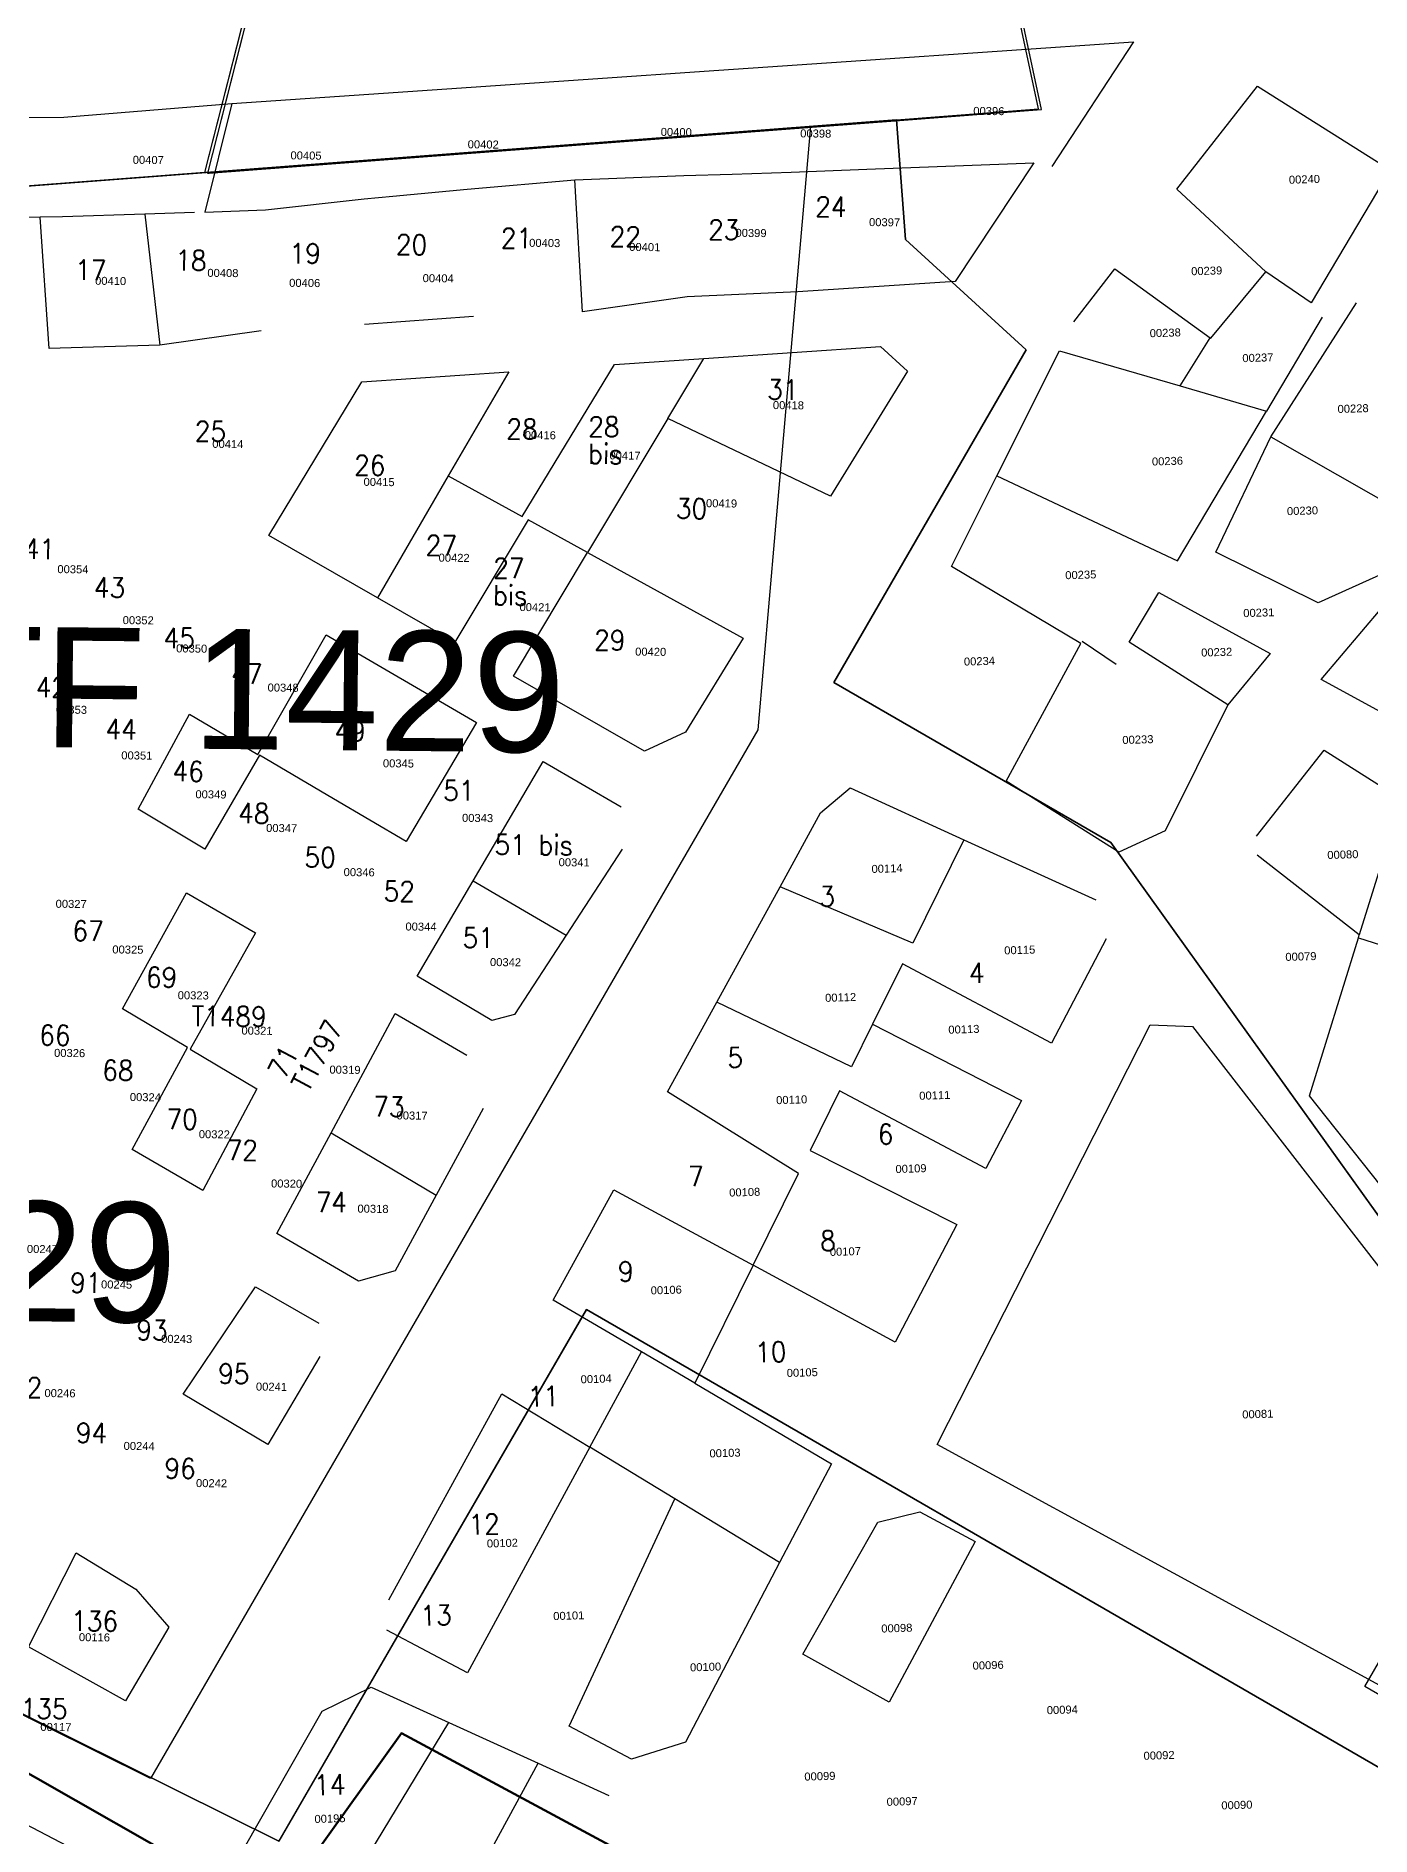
# Model space of a CAD drawing. Header units: metres. Extents: x 0 to 1324930, y 0 to 1631912.
# Drawn here: x 254081.8 to 254248.5, y 1628183.8 to 1628408.7 of the extents above; entities that cross this region are included whole.
import ezdxf
from ezdxf.enums import TextEntityAlignment as Align

# ---------------------------------------------------------------- set-up
doc = ezdxf.new("R2010")
doc.units = ezdxf.units.M
doc.header["$MEASUREMENT"] = 0
doc.layers.add('Limites des CA Rufisque', color=5, linetype='Continuous', lineweight=53)
doc.layers.add('Numero_TF', color=7, linetype='Continuous', lineweight=0)
for name, color, linetype in [('limites_parcelles', 7, 'Continuous'), ('limites_sections', 7, 'Continuous'), ('limites_tf', 7, 'Continuous'), ('numero_lot', 7, 'Continuous'), ('numero_parcelle', 7, 'Continuous')]:
    doc.layers.add(name, color=color, linetype=linetype)
doc.styles.add('Style-Arial', font='arial.ttf')
doc.styles.add('Style-STANDARD', font='STANDARD.shx')

# ---------------------------------------------------------------- blocks, each defined once
blk = doc.blocks.new('*U104')
at = {"layer": 'Numero_TF', "color": 4, "linetype": 'Continuous', "lineweight": 30}
for p, q in [((189.276722, 298.045863), (162.332943, 192.163063)), ((240.938123, 128.463806), (275.53978, 108.449213))]:
    blk.add_line(p, q, dxfattribs=at)
at = {"layer": 'Numero_TF', "color": 4, "linetype": 'Continuous', "lineweight": 30, "flags": 128}
for points in [[(189.276689, 298.053062), (189.276722, 298.045863), (162.335988, 192.17503), (162.543246, 192.190856), (248.75707, 198.765547), (248.75712, 198.764894), (266.49227, 200.119315), (263.376348, 214.802857), (263.497408, 214.814966), (255.365644, 254.717159), (255.365225, 254.719216), (255.367397, 254.723287), (266.977526, 276.483942), (278.703804, 298.462291), (278.703918, 298.462504), (189.276689, 298.053062)], [(48.685524, 183.486444), (238.027787, 197.938212), (233.582566, 147.012099), (231.435194, 122.523305), (155.604751, -8.487329), (-3.901429, 70.772648), (28.151788, 139.44972), (48.685524, 183.486444)], [(248.75707, 198.765547), (249.900054, 183.812715), (264.955928, 170.013793), (240.938123, 128.463806), (275.53978, 108.449213), (353.472144, -0.25546), (344.639047, -10.023208), (326.45294, -17.172559), (210.033464, 50.124135), (171.633394, -16.316141), (74.634397, 31.885487), (17.499603, 60.287252), (-3.681126, 70.800335), (28.362092, 139.477512), (48.905827, 183.514131), (162.543246, 192.190856), (248.75707, 198.765547)]]:
    blk.add_lwpolyline(points, close=True, dxfattribs=at)
for points in [[(320.431486, -4.586847), (307.25411, 3.030239), (322.349152, 29.133106)], [(353.391628, -0.143152), (275.53978, 108.449213), (240.938123, 128.463806), (264.955928, 170.013793), (249.900054, 183.812715), (248.757115, 198.764965), (162.543978, 192.181275), (162.33672, 192.165448), (162.333487, 192.165201), (162.333487, 192.165201), (162.332943, 192.163063), (87.569121, 186.455083), (70.634667, 185.162191), (48.90057, 183.502862), (28.362092, 139.477512), (-3.681126, 70.800335), (17.499603, 60.287252), (74.578527, 31.913261), (74.634397, 31.885487), (171.633394, -16.316141), (171.786459, -16.051305), (210.033464, 50.124135), (326.45294, -17.172559)]]:
    blk.add_lwpolyline(points, dxfattribs=at)
at = {"layer": 'Numero_TF', "color": 4, "linetype": 'Continuous', "lineweight": 0, "style": 'Style-Arial'}
blk.add_text('TF 1429', height=15, rotation=359.3981, dxfattribs=at).set_placement((129.308126, 120.518676))

msp = doc.modelspace()

# ---------------------------------------------------------------- linework, layer by layer
at = {"layer": 'Limites des CA Rufisque', "color": 1, "linetype": 'Continuous', "lineweight": 70, "extrusion": (4.73613e-08, -2.66677e-08, 1), "elevation": -0.03131, "flags": 128}
msp.add_lwpolyline([(254254.3961, 1628625.9535), (254251.15707, 1628819.12302), (254244.95067, 1628605.35724), (254530.9595, 1628477.75489), (254381.88501, 1628242.49828), (254651.87611, 1628047.60303), (254702.8976, 1628149.646), (254714.8038, 1628163.1398), (254729.8851, 1628173.8554), (254741.93776, 1628179.52722), (254745.58243, 1628185.08964), (254773.63346, 1628185.31333), (254773.9383, 1628185.3648), (255059.3394, 1628190.3528), (254884.8597, 1628290.4389), (254820.169, 1628325.7609), (254650.3061, 1628426.1705), (254597.1248, 1628455.9362), (254528.9207, 1628489.0054), (254260.5899, 1628602.7607), (254249.1013, 1628608.8357), (254254.3961, 1628625.9535)], close=True, dxfattribs=at)
at = {"layer": 'limites_parcelles'}
for p, q in [((254184.82428, 1628405.6128), (254218.86538, 1628407.92739)), ((254218.86538, 1628407.92739), (254208.6837, 1628392.34503)), ((254167.10308, 1628404.38782), (254184.82428, 1628405.6128)), ((254125.21686, 1628401.51513), (254150.14247, 1628403.2249)), ((254150.14247, 1628403.2249), (254167.10308, 1628404.38782)), ((254085.25941, 1628398.54233), (254106.26497, 1628400.213)), ((254106.26497, 1628400.213), (254102.90363, 1628386.63929)), ((254106.26497, 1628400.213), (254125.21686, 1628401.51513)), ((254224.31055, 1628389.50731), (254234.347, 1628402.41024)), ((254234.347, 1628402.41024), (254250.94457, 1628391.93728)), ((254064.63954, 1628398.3775), (254085.25941, 1628398.54233)), ((254149.0922, 1628390.69087), (254162.71602, 1628391.21477)), ((254162.71602, 1628391.21477), (254168.74743, 1628391.40182)), ((254168.74743, 1628391.40182), (254176.13931, 1628391.64467)), ((254176.13931, 1628391.64467), (254185.57234, 1628392.01621)), ((254185.57234, 1628392.01621), (254206.41432, 1628392.83145)), ((254206.41432, 1628392.83145), (254196.61512, 1628378.00224)), ((254250.94457, 1628391.93728), (254241.06278, 1628375.30788)), ((254126.37256, 1628388.65422), (254135.66063, 1628389.50723)), ((254135.66063, 1628389.50723), (254149.09184, 1628390.69698)), ((254149.09184, 1628390.69698), (254149.0922, 1628390.69087)), ((254150.05981, 1628374.21836), (254149.0922, 1628390.69087)), ((254235.42166, 1628379.18565), (254224.31055, 1628389.50731)), ((254102.90363, 1628386.63929), (254110.47609, 1628386.94025)), ((254110.47609, 1628386.94025), (254122.77941, 1628388.32175)), ((254122.77941, 1628388.32175), (254126.37256, 1628388.65422)), ((254082.30895, 1628386.01424), (254069.42754, 1628385.76867)), ((254085.12923, 1628386.0648), (254082.30895, 1628386.01424)), ((254083.43793, 1628369.63392), (254082.30895, 1628386.01424)), ((254095.38179, 1628386.3978), (254085.12923, 1628386.0648)), ((254101.58327, 1628386.59307), (254095.38179, 1628386.3978)), ((254095.38179, 1628386.3978), (254097.25104, 1628370.04975)), ((254196.61512, 1628378.00224), (254176.93317, 1628376.68773)), ((254211.42568, 1628372.94557), (254216.56407, 1628379.55579)), ((254216.56407, 1628379.55579), (254228.47134, 1628370.94654)), ((254228.53419, 1628370.9011), (254235.42166, 1628379.18565)), ((254241.06278, 1628375.30788), (254235.42166, 1628379.18565)), ((254163.12808, 1628376.08183), (254150.05981, 1628374.21836)), ((254176.93317, 1628376.68773), (254163.12808, 1628376.08183)), ((254136.43479, 1628373.62058), (254122.8156, 1628372.62277)), ((254242.42824, 1628373.51929), (254235.47635, 1628361.80162)), ((254236.01508, 1628358.59713), (254246.72421, 1628375.32201)), ((254109.93834, 1628371.81721), (254097.25104, 1628370.04975)), ((254097.25104, 1628370.04975), (254083.43793, 1628369.63392)), ((254165.20744, 1628368.37082), (254187.26101, 1628369.86057)), ((254187.26101, 1628369.86057), (254190.63883, 1628366.8056)), ((254201.79434, 1628353.70302), (254209.62571, 1628369.34903)), ((254209.62571, 1628369.34903), (254224.72622, 1628364.94201)), ((254224.72622, 1628364.94201), (254228.47134, 1628370.94654)), ((254228.47134, 1628370.94654), (254228.53419, 1628370.9011)), ((254122.48106, 1628365.4769), (254140.85244, 1628366.7251)), ((254140.85244, 1628366.7251), (254133.29716, 1628353.6951)), ((254142.51348, 1628348.62939), (254154.05057, 1628367.61731)), ((254154.05057, 1628367.61731), (254165.20744, 1628368.37082)), ((254160.70945, 1628360.85843), (254165.20744, 1628368.37082)), ((254190.63883, 1628366.8056), (254181.03661, 1628351.17719)), ((254110.90147, 1628346.24945), (254122.48106, 1628365.4769)), ((254224.72622, 1628364.94201), (254235.47635, 1628361.80162)), ((254160.70945, 1628360.85843), (254150.68585, 1628344.13452)), ((254181.03661, 1628351.17719), (254160.70945, 1628360.85843)), ((254224.38775, 1628343.10442), (254235.47635, 1628361.80162)), ((254229.15589, 1628344.19143), (254236.01508, 1628358.59713)), ((254236.01508, 1628358.59713), (254252.67339, 1628349.07634)), ((254133.29716, 1628353.6951), (254124.45897, 1628338.45868)), ((254133.29716, 1628353.6951), (254142.51348, 1628348.62939)), ((254196.13996, 1628342.40539), (254201.79434, 1628353.70302)), ((254201.79434, 1628353.70302), (254224.38775, 1628343.10442)), ((254124.45897, 1628338.45868), (254110.90147, 1628346.24945)), ((254143.26905, 1628348.21154), (254134.1003, 1628332.91858)), ((254150.68585, 1628344.13452), (254143.26905, 1628348.21154)), ((254141.43565, 1628328.70242), (254150.68585, 1628344.13452)), ((254150.68585, 1628344.13452), (254170.14243, 1628333.43246)), ((254241.94505, 1628337.85269), (254229.15589, 1628344.19143)), ((254212.31133, 1628332.77959), (254196.13996, 1628342.40539)), ((254250.44039, 1628341.65826), (254241.94505, 1628337.85269)), ((254242.31019, 1628328.26076), (254252.49486, 1628340.24795)), ((254134.1003, 1628332.91858), (254124.45897, 1628338.45868)), ((254218.34853, 1628332.93533), (254222.0292, 1628339.13057)), ((254222.0292, 1628339.13057), (254225.62067, 1628337.17039)), ((254225.62067, 1628337.17039), (254235.96826, 1628331.50677)), ((254109.5164, 1628318.91635), (254118.05141, 1628333.84596)), ((254118.05141, 1628333.84596), (254136.82542, 1628322.89104)), ((254170.14243, 1628333.43246), (254162.93075, 1628321.70875)), ((254202.96828, 1628315.54656), (254212.31133, 1628332.77959)), ((254212.46293, 1628333.05435), (254216.71322, 1628330.16412)), ((254230.67351, 1628325.10182), (254218.34853, 1628332.93533)), ((254235.96826, 1628331.50677), (254230.67351, 1628325.10182)), ((254157.8061, 1628319.30244), (254141.43565, 1628328.70242)), ((254259.04645, 1628319.1325), (254242.31019, 1628328.26076)), ((254094.54623, 1628312.06317), (254100.97953, 1628323.93498)), ((254100.97953, 1628323.93498), (254109.5164, 1628318.91635)), ((254230.67351, 1628325.10182), (254222.83523, 1628309.35556)), ((254136.82542, 1628322.89104), (254128.03129, 1628308.04413)), ((254162.93075, 1628321.70875), (254157.8061, 1628319.30244)), ((254234.23988, 1628308.6761), (254242.69193, 1628319.4296)), ((254242.69193, 1628319.4296), (254252.34288, 1628313.32441)), ((254109.7151, 1628318.79429), (254102.87345, 1628307.07672)), ((254118.96766, 1628313.36823), (254109.7151, 1628318.79429)), ((254136.41924, 1628303.12705), (254145.1639, 1628318.02447)), ((254145.1639, 1628318.02447), (254154.88386, 1628312.35356)), ((254179.79196, 1628311.60245), (254183.47646, 1628314.74681)), ((254183.47646, 1628314.74681), (254197.7009, 1628308.25216)), ((254217.05479, 1628306.7069), (254202.96828, 1628315.54656)), ((254128.03129, 1628308.04413), (254118.96766, 1628313.36823)), ((254252.34288, 1628313.32441), (254247.08269, 1628296.36705)), ((254102.87345, 1628307.07672), (254094.54623, 1628312.06317)), ((254174.73413, 1628302.37385), (254179.79196, 1628311.60245)), ((254197.7009, 1628308.25216), (254191.3065, 1628295.32124)), ((254197.7009, 1628308.25216), (254214.17717, 1628300.74644)), ((254222.83523, 1628309.35556), (254217.05479, 1628306.7069)), ((254155.01864, 1628307.06262), (254148.02713, 1628296.31654)), ((254247.08269, 1628296.36705), (254234.34274, 1628306.30849)), ((254092.59599, 1628287.10575), (254100.60662, 1628301.61087)), ((254100.60662, 1628301.61087), (254109.23378, 1628296.62129)), ((254129.42563, 1628291.22109), (254136.41924, 1628303.12705)), ((254136.41924, 1628303.12705), (254148.02713, 1628296.31654)), ((254166.82497, 1628287.95585), (254174.73413, 1628302.37385)), ((254191.3065, 1628295.32124), (254174.73413, 1628302.37385)), ((254109.23378, 1628296.62129), (254101.05287, 1628282.08796)), ((254148.02713, 1628296.31654), (254141.57418, 1628286.39476)), ((254215.46774, 1628295.86453), (254208.64638, 1628282.83044)), ((254240.85878, 1628276.26901), (254246.96594, 1628295.99006)), ((254246.96594, 1628295.99006), (254247.08269, 1628296.36705)), ((254246.96594, 1628295.99006), (254260.44012, 1628291.71634)), ((254190.01575, 1628292.73069), (254186.29572, 1628285.2138)), ((254208.64638, 1628282.83044), (254190.01575, 1628292.73069)), ((254138.72682, 1628285.66453), (254129.42563, 1628291.22109)), ((254160.67812, 1628276.7331), (254166.82497, 1628287.95585)), ((254183.64949, 1628279.86065), (254166.82497, 1628287.95585)), ((254100.73481, 1628282.27126), (254092.59599, 1628287.10575)), ((254118.65212, 1628271.62526), (254126.66683, 1628286.52029)), ((254126.66683, 1628286.52029), (254135.63184, 1628281.32722)), ((254141.57418, 1628286.39476), (254138.72682, 1628285.66453)), ((254186.29572, 1628285.2138), (254183.64949, 1628279.86065)), ((254186.29572, 1628285.2138), (254204.89529, 1628275.67271)), ((254194.36428, 1628232.67467), (254220.93941, 1628285.13928)), ((254220.93941, 1628285.13928), (254226.23783, 1628284.92217)), ((254226.23783, 1628284.92217), (254270.80278, 1628227.36388)), ((254093.83284, 1628269.56441), (254100.73481, 1628282.27126)), ((254101.05287, 1628282.08796), (254109.38051, 1628277.14151)), ((254109.38051, 1628277.14151), (254102.6584, 1628264.42278)), ((254177.04722, 1628266.5332), (254160.67812, 1628276.7331)), ((254182.17086, 1628276.87419), (254178.47865, 1628269.42818)), ((254200.45493, 1628267.18335), (254182.17086, 1628276.87419)), ((254137.64237, 1628274.68683), (254131.76971, 1628263.83908)), ((254204.89529, 1628275.67271), (254200.45493, 1628267.18335)), ((254251.94221, 1628262.2953), (254240.85878, 1628276.26901)), ((254111.88148, 1628259.04703), (254118.65212, 1628271.62526)), ((254118.65212, 1628271.62526), (254131.76971, 1628263.83908)), ((254102.6584, 1628264.42278), (254093.83284, 1628269.56441)), ((254178.47865, 1628269.42818), (254196.79855, 1628260.19859)), ((254171.37746, 1628255.08505), (254177.04722, 1628266.5332)), ((254131.76971, 1628263.83908), (254126.6514, 1628254.37333)), ((254146.41301, 1628250.73581), (254153.96239, 1628264.49252)), ((254153.96239, 1628264.49252), (254171.37746, 1628255.08505)), ((254122.09853, 1628253.10095), (254111.88148, 1628259.04703)), ((254196.79855, 1628260.19859), (254189.10818, 1628245.49723)), ((254126.6514, 1628254.37333), (254122.09853, 1628253.10095)), ((254171.37746, 1628255.08505), (254164.07869, 1628240.33572)), ((254189.10818, 1628245.49723), (254171.37746, 1628255.08505)), ((254100.20294, 1628238.96069), (254109.23221, 1628252.38527)), ((254109.23221, 1628252.38527), (254117.12422, 1628247.85333)), ((254157.42604, 1628244.25239), (254146.41301, 1628250.73581)), ((254117.27078, 1628243.69217), (254110.76668, 1628232.70102)), ((254150.96, 1628232.3496), (254157.42604, 1628244.25239)), ((254164.07869, 1628240.33572), (254157.42604, 1628244.25239)), ((254110.76668, 1628232.70102), (254100.20294, 1628238.96069)), ((254125.86851, 1628213.2716), (254139.9914, 1628239.01444)), ((254139.9914, 1628239.01444), (254150.96, 1628232.3496)), ((254164.07869, 1628240.33572), (254181.14336, 1628230.28725)), ((254150.96, 1628232.3496), (254135.68135, 1628204.18042)), ((254161.60233, 1628225.8848), (254150.96, 1628232.3496)), ((254256.0375, 1628199.09045), (254194.36428, 1628232.67467)), ((254181.14336, 1628230.28725), (254174.68085, 1628217.94443)), ((254148.40132, 1628197.48944), (254161.60233, 1628225.8848)), ((254174.68085, 1628217.94443), (254161.60233, 1628225.8848)), ((254177.5841, 1628206.48995), (254186.94991, 1628222.98344)), ((254186.94991, 1628222.98344), (254192.21159, 1628224.2857)), ((254192.21159, 1628224.2857), (254199.08856, 1628220.55598)), ((254199.08856, 1628220.55598), (254188.3622, 1628200.48947)), ((254080.85541, 1628207.40539), (254086.83766, 1628219.17192)), ((254086.83766, 1628219.17192), (254094.26954, 1628214.62477)), ((254174.68085, 1628217.94443), (254162.93742, 1628195.49586)), ((254094.26954, 1628214.62477), (254098.37938, 1628209.85232)), ((254098.37938, 1628209.85232), (254092.97394, 1628200.65954)), ((254135.68135, 1628204.18042), (254125.61496, 1628209.48256)), ((254092.97394, 1628200.65954), (254080.85541, 1628207.40539)), ((254188.3622, 1628200.48947), (254177.5841, 1628206.48995)), ((254117.53316, 1628199.37928), (254123.66244, 1628202.36273)), ((254123.66244, 1628202.36273), (254133.38313, 1628197.9548)), ((254107.84055, 1628182.34037), (254117.53316, 1628199.37928)), ((254120.28162, 1628176.39974), (254133.38313, 1628197.9548)), ((254133.38313, 1628197.9548), (254144.53721, 1628192.87934)), ((254156.19004, 1628193.38764), (254148.40132, 1628197.48944)), ((254162.93742, 1628195.49586), (254156.19004, 1628193.38764)), ((254132.37212, 1628170.62116), (254144.53721, 1628192.87934)), ((254144.53721, 1628192.87934), (254153.35146, 1628188.86034)), ((254072.34088, 1628189.50645), (254089.96438, 1628180.31905))]:
    msp.add_line(p, q, dxfattribs=at)
at = {"layer": 'limites_sections', "color": 112, "linetype": 'Continuous', "lineweight": 40, "extrusion": (8.39025e-08, 1.87893e-07, 1), "elevation": 0.32732, "flags": 128}
msp.add_lwpolyline([(254262.03261, 1628116.19268), (254166.41826, 1628175.61859), (254127.46815, 1628196.62724), (254111.3613, 1628174.17081), (254032.48387, 1628219.15291), (253942.25835, 1628268.6873), (253897.9434, 1628292.24873), (253879.12759, 1628301.60979), (253837.10318, 1628319.10065), (253836.32341, 1628343.15576), (253766.75744, 1628373.2026), (253736.00732, 1628381.87538), (253797.54557, 1628539.69914), (253857.92109, 1628652.65223), (253891.31746, 1628762.51784), (253949.11819, 1628726.58373), (253998.55698, 1628699.30707), (254169.03575, 1628626.00115), (254244.31396, 1628604.77554), (254450.41717, 1628512.2488), (254530.32279, 1628477.17319), (254381.88501, 1628242.49828), (254262.03261, 1628116.19268)], close=True, dxfattribs=at)
at = {"layer": 'limites_sections', "color": 112, "lineweight": 40, "extrusion": (3.13226e-08, -1.22909e-08, 1), "elevation": -0.01207, "flags": 128}
msp.add_lwpolyline([(254381.88501, 1628242.49828), (254651.87611, 1628047.60303), (254649.15134, 1628042.15348), (254282.05672, 1627781.84877), (254258.71294, 1627753.64224), (254158.40289, 1627667.71999), (254016.92288, 1627730.1281), (253789.71707, 1627795.71888), (253560.79306, 1627891.44223), (253461.17819, 1627935.95099), (253423.02777, 1627967.74297), (253305.37539, 1628033.50285), (253374.26849, 1628101.94024), (253388.28287, 1628177.21207), (253454.03286, 1628268.7428), (253456.85853, 1628379.83858), (253454.87949, 1628458.45481), (253488.58964, 1628500.41443), (253582.98829, 1628458.10249), (253644.43714, 1628425.9811), (253736.00732, 1628381.87538), (253766.75744, 1628373.2026), (253836.32341, 1628343.15576), (253837.10318, 1628319.10065), (253879.12759, 1628301.60979), (253897.9434, 1628292.24873), (253942.25835, 1628268.6873), (254032.48387, 1628219.15291), (254111.3613, 1628174.17081), (254127.46815, 1628196.62724), (254166.41826, 1628175.61859), (254262.03261, 1628116.19268), (254381.88501, 1628242.49828)], close=True, dxfattribs=at)
at = {"layer": 'limites_tf', "color": 5, "linetype": 'Continuous', "lineweight": 30}
msp.add_line((254130.16853, 1628497.39198), (254103.22475, 1628391.50918), dxfattribs=at)
at = {"layer": 'limites_tf', "color": 5, "linetype": 'Continuous', "lineweight": 30, "flags": 128}
msp.add_lwpolyline([(254130.1685, 1628497.39917), (254130.16853, 1628497.39198), (254103.22779, 1628391.52114), (254103.43505, 1628391.53697), (254189.64888, 1628398.11166), (254189.64893, 1628398.11101), (254207.38408, 1628399.46543), (254204.26815, 1628414.14897), (254204.38921, 1628414.16108), (254196.25745, 1628454.06327), (254196.25703, 1628454.06533), (254196.2592, 1628454.0694), (254207.86933, 1628475.83006), (254219.59561, 1628497.8084), (254219.59572, 1628497.80862), (254130.1685, 1628497.39917)], close=True, dxfattribs=at)

# ---------------------------------------------------------------- block references
at = {"layer": 'numero_tf', "color": 4, "linetype": 'Continuous', "lineweight": 30}
msp.add_blockref('*U104', (253940.50954, 1628199.43965), dxfattribs=at)

# ---------------------------------------------------------------- texts
at = {"layer": 'numero_lot', "color": 7, "linetype": 'Continuous', "lineweight": 0, "style": 'Style-STANDARD'}
for s, height, rotation, p in [('24', 2.49964, 359.40223, (254179.1173, 1628386.09865)), ('21', 2.49964, 359.40223, (254139.84509, 1628382.1717)), ('22', 2.49964, 359.40223, (254153.4382, 1628382.36846)), ('23', 2.49964, 359.40223, (254165.74294, 1628383.22423)), ('19', 2.49964, 359.40223, (254113.4598, 1628380.26105)), ('20', 2.49964, 359.40223, (254126.74585, 1628381.36755)), ('17', 2.49964, 359.40223, (254086.68259, 1628378.19927)), ('18', 2.49964, 359.40223, (254099.18846, 1628379.39767)), ('31', 2.49964, 359.40223, (254173.11816, 1628363.25512)), ('25', 2.49964, 359.40223, (254101.62316, 1628358.04694)), ('28', 2.49964, 359.40223, (254140.54349, 1628358.32978)), ('26', 2.49964, 359.40223, (254121.52897, 1628353.80424)), ('30', 2.49964, 359.40223, (254161.71659, 1628348.39038)), ('27', 2.49964, 359.40223, (254130.46595, 1628343.79567)), ('41', 2.49964, 359.40223, (254080.2579, 1628343.33903)), ('43', 2.49964, 359.40223, (254089.02444, 1628338.52364)), ('45', 2.49964, 359.40223, (254097.72882, 1628332.20807)), ('29', 2.49964, 359.40223, (254151.50247, 1628331.9509)), ('42', 2.49964, 359.40223, (254081.75465, 1628326.0788)), ('47', 2.49964, 359.40223, (254106.1763, 1628327.76155)), ('44', 2.49964, 359.40223, (254090.47095, 1628320.82107)), ('49', 2.49964, 359.40223, (254119.07039, 1628320.58682)), ('46', 2.49964, 359.40223, (254098.84331, 1628315.56692)), ('51', 2.49964, 359.40223, (254132.65332, 1628313.16239)), ('48', 2.49964, 359.40223, (254107.04371, 1628310.31457)), ('51 bis', 2.49964, 359.40223, (254139.06903, 1628306.40322)), ('50', 2.49964, 359.40223, (254115.31977, 1628304.81539)), ('52', 2.49964, 359.40223, (254125.20976, 1628300.57011)), ('3', 2.49964, 1.76223, (254179.67112, 1628299.88659)), ('67', 2.49964, 359.40223, (254086.34374, 1628295.63163)), ('51', 2.49964, 359.40223, (254135.07503, 1628294.7591)), ('69', 2.49964, 359.40223, (254095.52115, 1628289.82781)), ('4', 2.49964, 1.76223, (254198.35078, 1628290.3203)), ('T1489', 2.49964, 359.40223, (254101.22437, 1628284.98462)), ('66', 2.49964, 359.40223, (254082.19593, 1628282.59273)), ('5', 2.49964, 1.76223, (254168.1978, 1628279.74388)), ('68', 2.49964, 359.40223, (254090.06138, 1628278.205)), ('70', 2.49964, 359.40223, (254098.08084, 1628272.09341)), ('73', 2.49964, 359.40223, (254123.91237, 1628273.67269)), ('6', 2.49964, 1.76223, (254186.97569, 1628270.1806)), ('72', 2.49964, 359.40223, (254105.60775, 1628268.22589)), ('7', 2.49964, 1.76223, (254163.30758, 1628264.92958)), ('74', 2.49964, 359.40223, (254116.71897, 1628261.73758)), ('8', 2.49964, 1.76223, (254179.77789, 1628256.87061)), ('91', 2.49964, 359.40223, (254086.05502, 1628251.66672)), ('9', 2.49964, 1.76223, (254154.52981, 1628253.04167)), ('93', 2.49964, 359.40223, (254094.31471, 1628245.75339)), ('10', 2.49964, 1.76223, (254171.65302, 1628242.93521)), ('95', 2.49964, 359.40223, (254104.54332, 1628240.30327)), ('92', 2.49964, 359.40223, (254078.66012, 1628238.58436)), ('11', 2.49964, 1.76223, (254143.26183, 1628237.40965)), ('94', 2.49964, 359.40223, (254086.77648, 1628232.91068)), ('96', 2.49964, 359.40223, (254097.8353, 1628228.46503)), ('12', 2.49964, 1.76223, (254135.86353, 1628221.42902)), ('136', 2.49964, 359.40223, (254086.18647, 1628209.40792)), ('13', 2.49964, 1.76223, (254129.84774, 1628210.04453)), ('135', 2.49964, 359.40223, (254079.88075, 1628198.45122)), ('14', 2.54, 1.7581, (254116.53974, 1628188.851))]:
    msp.add_text(s, height=height, rotation=rotation, dxfattribs=at).set_placement(p)
at = {"layer": 'numero_lot', "color": 7, "linetype": 'Continuous', "lineweight": 0, "char_height": 2.49964, "attachment_point": 7, "line_spacing_factor": 0.812622, "style": 'Style-STANDARD'}
for s, insert, rotation in [('28\\Pbis', (254150.73182, 1628355.22509), 359.4022225), ('27\\Pbis', (254138.85265, 1628337.56049), 359.4022225), ('71\\PT1797', (254115.81812, 1628276.59001), 61.634144)]:
    msp.add_mtext(s, dxfattribs=dict(at, insert=insert, rotation=rotation))
at = {"layer": 'numero_parcelle', "color": 5, "lineweight": 0, "style": 'Style-Arial'}
for s, rotation, p in [('00396', 359.40223, (254198.87654, 1628399.80821)), ('00400', 359.40223, (254159.83446, 1628397.18264)), ('00398', 359.40223, (254177.2566, 1628397.00087)), ('00407', 359.40223, (254093.88982, 1628393.70041)), ('00405', 359.40223, (254113.59232, 1628394.25307)), ('00402', 359.40223, (254135.7246, 1628395.63837)), ('00240', 1.76223, (254238.26955, 1628391.19727)), ('00399', 359.40223, (254169.1725, 1628384.57443)), ('00397', 359.40223, (254185.85297, 1628385.91685)), ('00403', 359.40223, (254143.40221, 1628383.32684)), ('00401', 359.40223, (254155.89675, 1628382.81737)), ('00410', 359.40223, (254089.18671, 1628378.58489)), ('00408', 359.40223, (254103.21204, 1628379.5759)), ('00406', 359.40223, (254113.42621, 1628378.33199)), ('00404', 359.40223, (254130.09878, 1628378.91627)), ('00239', 1.76223, (254226.06195, 1628379.76857)), ('00238', 1.76223, (254220.88677, 1628372.02388)), ('00237', 1.76223, (254232.45903, 1628368.91228)), ('00418', 359.40223, (254173.84457, 1628363.05652)), ('00228', 1.76223, (254244.34755, 1628362.55949)), ('00414', 359.40223, (254103.82729, 1628358.20864)), ('00416', 359.40223, (254142.85355, 1628359.31792)), ('00417', 359.40223, (254153.4329, 1628356.77038)), ('00236', 1.76223, (254221.1634, 1628355.99455)), ('00415', 359.40223, (254122.71693, 1628353.46218)), ('00419', 359.40223, (254165.49163, 1628350.79537)), ('00230', 1.76223, (254238.02759, 1628349.79484)), ('00422', 359.40223, (254132.08774, 1628343.99487)), ('00354', 359.40223, (254084.47803, 1628342.56011)), ('00235', 1.76223, (254210.3404, 1628341.791)), ('00421', 359.40223, (254142.19639, 1628337.82357)), ('00352', 359.40223, (254092.63661, 1628336.19251)), ('00231', 1.76223, (254232.57296, 1628337.05682)), ('00350', 359.40223, (254099.30959, 1628332.6567)), ('00420', 359.40223, (254156.64031, 1628332.25694)), ('00234', 1.76223, (254197.68014, 1628330.99856)), ('00232', 1.76223, (254227.31117, 1628332.12693)), ('00348', 359.40223, (254110.73035, 1628327.77153)), ('00353', 359.40223, (254084.29497, 1628325.01443)), ('00351', 359.40223, (254092.46033, 1628319.29667)), ('00233', 1.76223, (254217.46992, 1628321.2045)), ('00345', 359.40223, (254125.13358, 1628318.30587)), ('00349', 359.40223, (254101.71684, 1628314.43408)), ('00347', 359.40223, (254110.54729, 1628310.22585)), ('00343', 359.40223, (254135.01903, 1628311.48699)), ('00341', 359.40223, (254147.08228, 1628305.9452)), ('00080', 1.76223, (254243.07029, 1628306.83515)), ('00346', 359.40223, (254120.22987, 1628304.70891)), ('00114', 1.76223, (254186.13899, 1628305.09243)), ('00327', 359.40223, (254084.25827, 1628300.75147)), ('00344', 359.40223, (254127.95108, 1628297.9126)), ('00325', 359.40223, (254091.34151, 1628295.04501)), ('00115', 1.76223, (254202.71454, 1628294.9164)), ('00342', 359.40223, (254138.51066, 1628293.46969)), ('00079', 1.76223, (254237.832, 1628294.10379)), ('00323', 359.40223, (254099.50686, 1628289.32726)), ('00112', 1.76223, (254180.3415, 1628288.99121)), ('00321', 359.40223, (254107.46935, 1628284.91144)), ('00113', 1.76223, (254195.73667, 1628285.00647)), ('00326', 359.40223, (254084.06391, 1628282.12273)), ('00319', 359.40223, (254118.45726, 1628280.03079)), ('00324', 359.40223, (254093.53007, 1628276.60804)), ('00111', 1.76223, (254192.10165, 1628276.75629)), ('00317', 359.40223, (254126.83904, 1628274.31078)), ('00110', 1.76223, (254174.22985, 1628276.20644)), ('00322', 359.40223, (254102.13957, 1628271.96884)), ('00109', 1.76223, (254189.13066, 1628267.60655)), ('00320', 359.40223, (254111.16611, 1628265.80883)), ('00108', 1.76223, (254168.36297, 1628264.65879)), ('00318', 359.40223, (254121.95567, 1628262.66334)), ('00247', 359.40223, (254080.66958, 1628257.6276)), ('00107', 1.76223, (254180.9338, 1628257.24336)), ('00245', 359.40223, (254089.93061, 1628253.19824)), ('00106', 1.76223, (254158.56169, 1628252.43722)), ('00243', 359.40223, (254097.43539, 1628246.4042)), ('00104', 1.76223, (254149.80876, 1628241.33155)), ('00105', 1.76223, (254175.55245, 1628242.12359)), ('00246', 359.40223, (254082.86266, 1628239.62386)), ('00241', 359.40223, (254109.2777, 1628240.43144)), ('00081', 1.76223, (254232.445, 1628236.93868)), ('00244', 359.40223, (254092.75037, 1628233.02159)), ('00103', 1.76223, (254165.90088, 1628232.0739)), ('00242', 359.40223, (254101.79272, 1628228.37787)), ('00102', 1.76223, (254138.09728, 1628220.81556)), ('00101', 1.76223, (254146.38807, 1628211.75135)), ('00116', 359.40223, (254087.16669, 1628209.12696)), ('00098', 1.76223, (254187.36171, 1628210.1945)), ('00100', 1.76223, (254163.47526, 1628205.34178)), ('00096', 1.76223, (254198.76427, 1628205.56058)), ('00094', 1.76223, (254208.03014, 1628199.99401)), ('00117', 359.40223, (254082.34968, 1628197.9121)), ('00092', 1.76223, (254220.115, 1628194.29745)), ('00099', 1.76223, (254177.75361, 1628191.69377)), ('00097', 1.76223, (254188.02787, 1628188.54223)), ('00090', 1.76223, (254229.83353, 1628188.09462)), ('00195', 1.7581, (254116.56485, 1628186.40139))]:
    msp.add_text(s, height=1, rotation=rotation, dxfattribs=at).set_placement(p, align=Align.TOP_LEFT)
at = {"layer": 'numero_tf', "color": 4, "linetype": 'Continuous', "lineweight": 0, "style": 'Style-Arial'}
msp.add_text('TF 1429', height=14.997841, rotation=359.40223, dxfattribs=at).set_placement((254021.31627, 1628248.71151))

doc.saveas('drawing.dxf')
